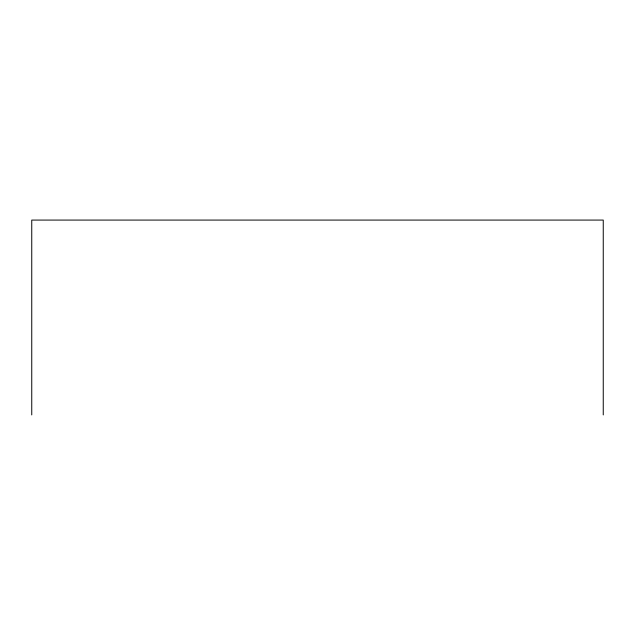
<?xml version="1.0" encoding="UTF-8"?>
<svg xmlns="http://www.w3.org/2000/svg" width="635" height="635" viewBox="0 0 635 635"><rect width="100%" height="100%" fill="white"/><g stroke="black" fill="none" stroke-linecap="round" stroke-linejoin="round"><path stroke-width="0.95" d="M603.25 414.925L603.25 220.075L31.75 220.075L31.75 414.925"/></g></svg>
